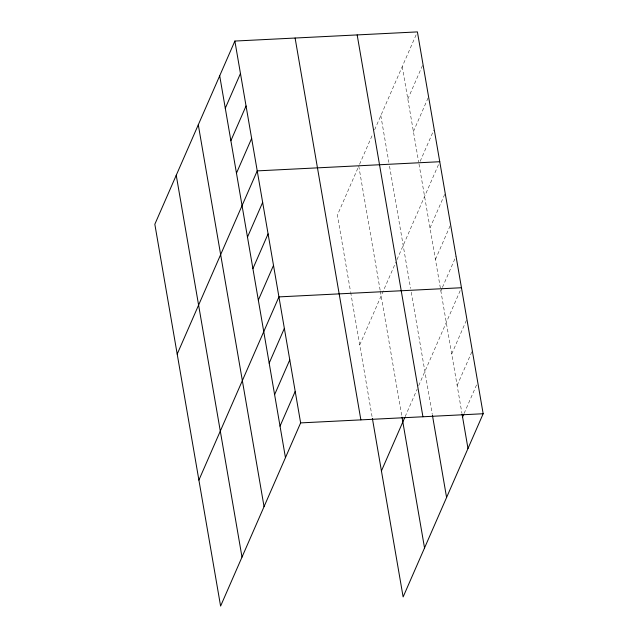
<?xml version="1.0" encoding="UTF-8"?>
<svg xmlns="http://www.w3.org/2000/svg" width="638" height="638" viewBox="0 0 638 638"><rect width="100%" height="100%" fill="white"/><g stroke="black" fill="none" stroke-linecap="round" stroke-linejoin="round"><path stroke-width="0.48" stroke-dasharray="3.19 2.39" d="M359.545 164.333L372.704 134.227M374.634 129.793L417.013 32.793M407.818 99.089L422.603 65.251M413.408 131.548L428.194 97.702M420.163 161.334L433.784 130.16M359.728 344.927L395.831 262.282M396.995 259.626L439.375 162.618M430.012 227.965L444.798 194.119M435.435 259.467L450.611 224.736M440.866 290.968L442.03 288.296M442.421 287.403L456.042 256.237M405.154 416.63L417.148 389.172M418.695 385.631L461.075 288.631M451.712 353.97L466.498 320.132M457.143 385.472L471.929 351.634M464.121 413.416L476.961 384.028M402.227 66.631L418.672 162.092M418.999 164.006L461.904 413.161M380.822 115.63L388.877 162.403M389.539 166.223L410.585 288.408M411.239 292.228L432.285 414.421M380.144 290.202L358.771 166.103L337.366 215.102L350.517 291.47M380.312 291.159L401.844 416.215M350.685 292.419L372.217 417.475"/><path stroke-width="0.96" d="M234.872 41.055L154.835 224.257L220.596 606.1L300.634 422.898L234.872 41.055L417.404 31.9L483.165 413.743L403.128 596.945L372.385 418.432M225.286 108.245L240.462 73.514M230.876 140.703L246.053 105.972M236.467 173.161L251.643 138.43M177.197 354.082L257.234 170.88L439.765 161.725M247.48 237.121L262.657 202.39M252.911 268.622L268.08 233.891M258.334 300.123L273.511 265.392M198.897 480.087L278.934 296.893L461.465 287.738M269.18 363.126L284.357 328.395M274.611 394.627L289.78 359.896M280.034 426.136L295.211 391.397M381.428 470.932L404.763 417.515M462.566 416.973L463.73 414.301M300.634 422.898L483.165 413.743M462.071 414.11L467.989 448.482M432.444 415.378L446.584 497.473M357.168 34.923L422.93 416.766M402.012 417.164L424.533 547.946M295.107 38.033L360.869 419.884M219.695 75.786L285.457 457.637M198.29 124.785L264.052 506.628M176.24 175.259L242.001 557.11"/></g></svg>
